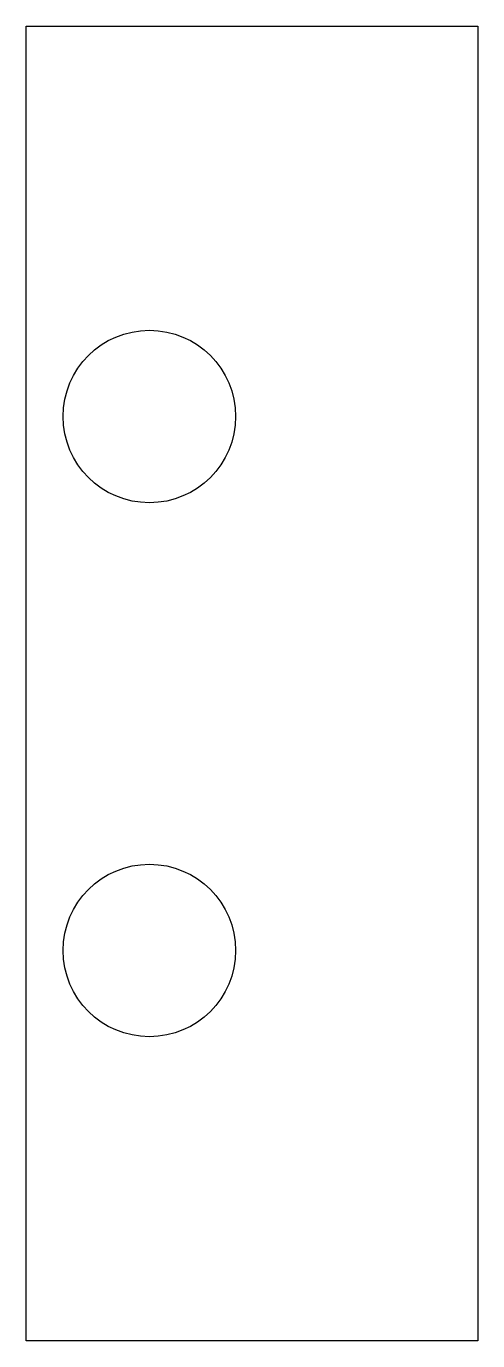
# Model space of a CAD drawing. Extents: x 92.5 to 103.5, y -48.5 to -16.5.
import ezdxf

# ---------------------------------------------------------------- set-up
doc = ezdxf.new("R2010")
doc.units = 0
doc.layers.add('Shape2DView008', color=7, linetype='CONTINUOUS')

msp = doc.modelspace()

# ---------------------------------------------------------------- linework, layer by layer
at = {"layer": 'Shape2DView008'}
for p, q in [((92.5, -48.5), (92.5, -16.5)), ((92.5, -16.5), (103.5, -16.5)), ((103.5, -16.5), (103.5, -48.5)), ((103.5, -48.5), (92.5, -48.5))]:
    msp.add_line(p, q, dxfattribs=at)
for centre in [(95.5, -26), (95.5, -39)]:
    msp.add_circle(centre, 2.1, dxfattribs=at)

doc.saveas('drawing.dxf')
